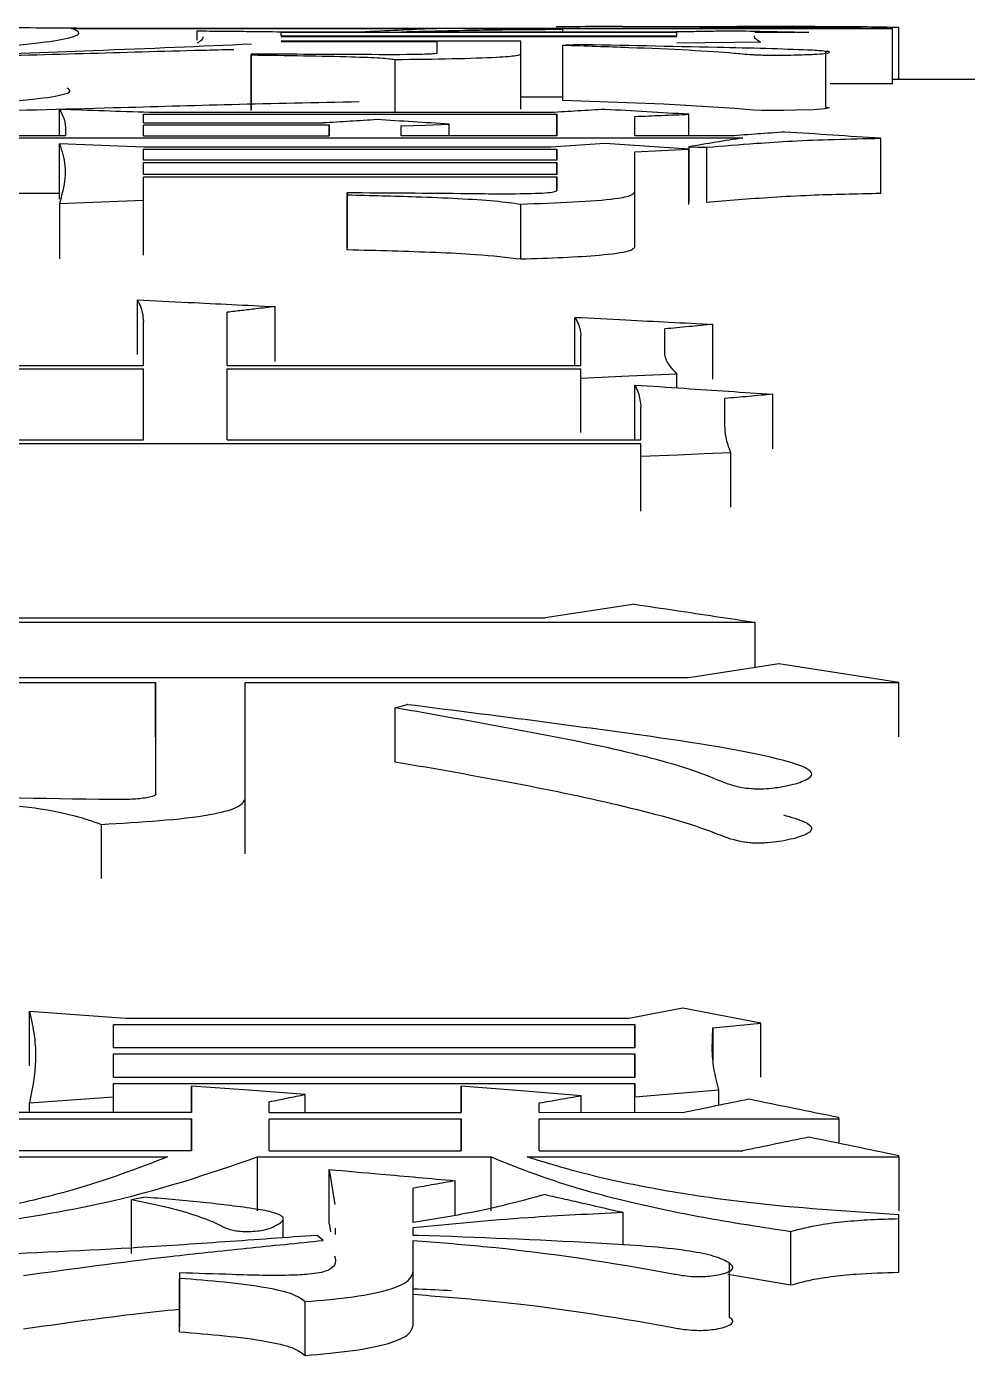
# Model space of a CAD drawing. Header units: millimetres. Extents: x 5231 to 7653, y 7068 to 7959.
# Drawn here: x 6734.14 to 6735.838, y 7420.91 to 7423.308 of the extents above; entities that cross this region are included whole.
import ezdxf

# ---------------------------------------------------------------- set-up
doc = ezdxf.new("R2010")
doc.units = ezdxf.units.MM

msp = doc.modelspace()

# ---------------------------------------------------------------- linework, layer by layer
at = {"color": 7, "linetype": 'Continuous', "lineweight": 25}
for p, q in [((6734.2209, 7423.3048), (6734.8806, 7423.3048)), ((6734.2425, 7423.3055), (6735.3458, 7423.3055)), ((6734.448, 7423.2836), (6734.448, 7423.3003)), ((6734.5995, 7423.2988), (6734.7509, 7423.2988)), ((6734.5995, 7423.2978), (6735.3134, 7423.2978)), ((6734.5995, 7423.2914), (6734.5995, 7423.2978)), ((6734.5995, 7423.2914), (6735.3134, 7423.2914)), ((6734.5995, 7423.2903), (6735.3134, 7423.2902)), ((6734.8158, 7423.2988), (6735.3026, 7423.2988)), ((6734.9348, 7423.3048), (6735.7028, 7423.3048)), ((6735.1079, 7423.2988), (6735.1079, 7423.3033)), ((6735.216, 7423.308), (6735.4215, 7423.308)), ((6735.3134, 7423.2914), (6735.3134, 7423.2978)), ((6735.7136, 7423.3062), (6735.7136, 7423.2125)), ((6734.5995, 7423.2823), (6735.0322, 7423.2823)), ((6734.5995, 7423.2809), (6734.8807, 7423.2809)), ((6734.8807, 7423.2602), (6734.8807, 7423.2809)), ((6735.0322, 7423.2587), (6735.0322, 7423.2809)), ((6735.5826, 7423.1631), (6735.5826, 7423.2641)), ((6734.5454, 7423.2583), (6734.5454, 7423.2569)), ((6734.5454, 7423.2583), (6734.5454, 7423.1584)), ((6734.5454, 7423.1569), (6734.5454, 7423.2569)), ((6734.805, 7423.153), (6734.805, 7423.2487)), ((6735.0322, 7423.1588), (6735.0322, 7423.2587)), ((6735.7028, 7423.2048), (6735.5902, 7423.2048)), ((6743.2327, 7423.2123), (6735.7028, 7423.2125)), ((6735.1079, 7423.1809), (6735.0322, 7423.1809)), ((6734.3507, 7423.1498), (6735.0971, 7423.1498)), ((6734.3507, 7423.1341), (6734.3507, 7423.1498)), ((6735.0863, 7423.1529), (6734.3615, 7423.153)), ((6734.5454, 7423.1569), (6734.5454, 7423.1584)), ((6735.0971, 7423.1498), (6735.0971, 7423.1107)), ((6735.0971, 7423.1107), (6735.0971, 7423.1498)), ((6735.2377, 7423.1107), (6735.2377, 7423.1459)), ((6735.3351, 7423.1107), (6735.3351, 7423.1498)), ((6734.3507, 7423.1341), (6734.6752, 7423.1341)), ((6734.3507, 7423.1308), (6734.686, 7423.1308)), ((6734.3507, 7423.1107), (6734.3507, 7423.1308)), ((6734.6861, 7423.1107), (6734.686, 7423.1308)), ((6734.686, 7423.1308), (6734.686, 7423.1107)), ((6734.8159, 7423.1107), (6734.8159, 7423.1287)), ((6734.9024, 7423.1107), (6734.9024, 7423.1321)), ((6734.2101, 7423.1107), (6734.037, 7423.1107)), ((6734.037, 7423.1072), (6735.4324, 7423.1071)), ((6734.3507, 7423.0904), (6734.1993, 7423.0963)), ((6734.3507, 7423.1107), (6734.6861, 7423.1107)), ((6735.0971, 7423.1107), (6734.8159, 7423.1107)), ((6735.1837, 7423.097), (6735.0863, 7423.0903)), ((6735.3351, 7423.0866), (6735.1837, 7423.097)), ((6735.4108, 7423.1107), (6735.2377, 7423.1107)), ((6735.6813, 7423.0067), (6735.6813, 7423.1064)), ((6735.0863, 7423.0903), (6734.3507, 7423.0904)), ((6734.3507, 7423.0866), (6735.0971, 7423.0866)), ((6734.3507, 7423.0667), (6734.3507, 7423.0866)), ((6735.0971, 7423.0866), (6735.0971, 7423.0667)), ((6735.0971, 7423.0667), (6735.0971, 7423.0866)), ((6735.2377, 7423.0821), (6735.3351, 7423.0866)), ((6735.2378, 7423.0105), (6735.2377, 7423.0821)), ((6735.0971, 7423.0667), (6734.3507, 7423.0667)), ((6734.3507, 7423.0628), (6735.0971, 7423.0627)), ((6734.3507, 7423.041), (6734.3507, 7423.0628)), ((6735.0971, 7423.0627), (6735.0971, 7423.041)), ((6735.0971, 7423.041), (6735.0971, 7423.0627)), ((6735.0971, 7423.041), (6734.3507, 7423.041)), ((6734.3507, 7423.0369), (6735.0971, 7423.0368)), ((6734.3507, 7422.9947), (6734.3507, 7423.0369)), ((6735.0971, 7423.0131), (6735.0971, 7423.0368)), ((6735.0971, 7423.0368), (6735.0971, 7423.0131)), ((6734.037, 7423.0074), (6734.1993, 7423.0074)), ((6734.7185, 7423.0045), (6734.7185, 7423.0079)), ((6734.7185, 7423.0079), (6734.7185, 7422.9085)), ((6734.7185, 7422.905), (6734.7185, 7423.0045)), ((6735.2378, 7422.9111), (6735.2378, 7423.0105)), ((6734.1993, 7422.9885), (6734.3507, 7422.9947)), ((6735.0322, 7422.8882), (6735.0322, 7422.9876)), ((6734.5022, 7422.6963), (6734.5022, 7422.7925)), ((6734.3508, 7422.6963), (6734.3508, 7422.7753)), ((6734.3508, 7422.6963), (6734.3508, 7422.7753)), ((6735.2919, 7422.7159), (6735.2919, 7422.7625)), ((6735.1404, 7422.6963), (6735.1404, 7422.7507)), ((6735.1404, 7422.6963), (6735.1404, 7422.7507)), ((6733.7126, 7422.6963), (6734.3508, 7422.6963)), ((6733.7234, 7422.6901), (6734.3508, 7422.6901)), ((6734.3508, 7422.5623), (6734.3508, 7422.6901)), ((6734.5022, 7422.6963), (6735.1404, 7422.6963)), ((6734.5022, 7422.6901), (6735.1404, 7422.6901)), ((6734.5022, 7422.5623), (6734.5022, 7422.6901)), ((6735.1404, 7422.6738), (6735.1404, 7422.6901)), ((6735.1404, 7422.5752), (6735.1404, 7422.6738)), ((6735.3135, 7422.6561), (6735.3135, 7422.6813)), ((6735.2486, 7422.5623), (6735.2486, 7422.6211)), ((6735.2486, 7422.5623), (6735.2486, 7422.6211)), ((6735.4001, 7422.588), (6735.4001, 7422.6368)), ((6733.626, 7422.5623), (6734.3508, 7422.5623)), ((6733.626, 7422.5555), (6735.2486, 7422.5554)), ((6734.5022, 7422.5623), (6735.2486, 7422.5623)), ((6735.2486, 7422.532), (6735.2486, 7422.5554)), ((6735.2486, 7422.4335), (6735.2486, 7422.532)), ((6735.2378, 7422.2654), (6735.0756, 7422.2411)), ((6733.5071, 7422.2411), (6735.0756, 7422.2411)), ((6733.81, 7422.2329), (6735.4542, 7422.2329)), ((6735.4975, 7422.1581), (6735.3352, 7422.1326)), ((6735.7138, 7422.1241), (6735.4975, 7422.1581)), ((6735.3352, 7422.1326), (6733.1934, 7422.1327)), ((6733.4963, 7422.1241), (6734.3725, 7422.1241)), ((6734.3725, 7422.1241), (6734.3725, 7421.9243)), ((6734.5347, 7422.1241), (6735.7138, 7422.1241)), ((6734.5347, 7421.9132), (6734.5347, 7422.1241)), ((6734.8052, 7421.9807), (6734.8052, 7422.0791)), ((6734.5347, 7421.815), (6734.5347, 7421.9132)), ((6734.2751, 7421.7703), (6734.2751, 7421.8682)), ((6735.3244, 7421.5366), (6735.2271, 7421.5178)), ((6735.465, 7421.5093), (6735.3244, 7421.5366)), ((6734.3184, 7421.5178), (6734.1453, 7421.5304)), ((6735.2271, 7421.5178), (6734.3184, 7421.5178)), ((6734.2968, 7421.5073), (6735.2379, 7421.5072)), ((6734.2968, 7421.4648), (6734.2968, 7421.5073)), ((6735.2379, 7421.5072), (6735.2379, 7421.4648)), ((6735.2379, 7421.4648), (6735.2379, 7421.5072)), ((6735.3785, 7421.5009), (6735.465, 7421.5093)), ((6735.3785, 7421.5009), (6735.3785, 7421.4428)), ((6735.2379, 7421.4648), (6734.2968, 7421.4648)), ((6734.2968, 7421.4541), (6735.2379, 7421.4541)), ((6734.2968, 7421.4111), (6734.2968, 7421.4541)), ((6735.2379, 7421.4541), (6735.2379, 7421.4111)), ((6735.2379, 7421.4111), (6735.2379, 7421.4541)), ((6735.2379, 7421.4111), (6734.2968, 7421.4111)), ((6734.2968, 7421.4003), (6735.2379, 7421.4003)), ((6734.2968, 7421.3763), (6734.2968, 7421.4003)), ((6734.4374, 7421.3959), (6734.4374, 7421.3479)), ((6734.9242, 7421.3959), (6734.9242, 7421.3479)), ((6735.2379, 7421.4003), (6735.2379, 7421.3763)), ((6734.1453, 7421.3654), (6734.2968, 7421.3763)), ((6734.2968, 7421.3479), (6734.2968, 7421.3763)), ((6734.6429, 7421.3479), (6734.6429, 7421.3807)), ((6735.1405, 7421.3479), (6735.1405, 7421.3785)), ((6735.2379, 7421.3763), (6735.3893, 7421.3894)), ((6735.2379, 7421.3478), (6735.2379, 7421.3763)), ((6735.3893, 7421.361), (6735.3893, 7421.3894)), ((6734.4374, 7421.3479), (6733.9506, 7421.3479)), ((6734.1453, 7421.3479), (6734.1453, 7421.3654)), ((6734.578, 7421.3479), (6734.578, 7421.3676)), ((6734.578, 7421.3479), (6734.9242, 7421.3479)), ((6735.0648, 7421.3479), (6735.0648, 7421.3654)), ((6735.3244, 7421.3478), (6735.0648, 7421.3479)), ((6734.1129, 7421.3369), (6734.4374, 7421.3369)), ((6734.4374, 7421.3369), (6734.4374, 7421.2791)), ((6734.4374, 7421.2791), (6734.4374, 7421.3369)), ((6734.578, 7421.3368), (6734.9242, 7421.3368)), ((6734.578, 7421.2791), (6734.578, 7421.3368)), ((6734.9242, 7421.3368), (6734.9242, 7421.2791)), ((6734.9242, 7421.2791), (6734.9242, 7421.3368)), ((6735.0648, 7421.3368), (6735.6057, 7421.3368)), ((6735.0648, 7421.2791), (6735.0648, 7421.3368)), ((6735.6057, 7421.3368), (6735.6057, 7421.339)), ((6735.6057, 7421.3368), (6735.6057, 7421.2925)), ((6734.4374, 7421.2791), (6733.7884, 7421.2791)), ((6734.578, 7421.2791), (6734.9242, 7421.2791)), ((6735.0648, 7421.2791), (6735.4326, 7421.2791)), ((6733.9506, 7421.2679), (6734.3941, 7421.2679)), ((6734.5564, 7421.2679), (6734.9783, 7421.2679)), ((6734.5564, 7421.1706), (6734.5564, 7421.2679)), ((6735.0432, 7421.2679), (6735.7139, 7421.2679)), ((6735.7139, 7421.2679), (6735.7139, 7421.2701)), ((6735.7139, 7421.2679), (6735.7139, 7421.1706)), ((6734.6862, 7421.2454), (6734.6964, 7421.1824)), ((6734.8377, 7421.1497), (6734.8377, 7421.2115)), ((6734.3293, 7421.191), (6734.3509, 7421.1955)), ((6734.6032, 7421.1222), (6734.6032, 7421.1552)), ((6735.2163, 7421.1085), (6735.2163, 7421.1681)), ((6735.7139, 7421.1566), (6735.7139, 7421.1635)), ((6735.7139, 7421.0594), (6735.7139, 7421.1566)), ((6734.6862, 7421.1481), (6734.6887, 7421.133)), ((6734.6969, 7421.1395), (6734.6971, 7421.1279)), ((6734.8377, 7421.1265), (6734.8377, 7421.1404)), ((6734.6754, 7421.1173), (6734.6646, 7421.1265)), ((6734.8377, 7421.0612), (6734.8377, 7421.1173)), ((6734.4158, 7421.0588), (6734.4158, 7421.0494)), ((6734.4158, 7421.0588), (6734.4158, 7420.9617)), ((6734.8377, 7420.9641), (6734.8377, 7421.0612)), ((6735.4083, 7420.9794), (6735.4083, 7421.0771)), ((6734.4158, 7420.9523), (6734.4158, 7421.0494)), ((6735.5192, 7421.0363), (6735.4055, 7421.0559))]:
    msp.add_line(p, q, dxfattribs=at)
at = {"color": 7, "linetype": 'Continuous', "lineweight": 25, "flags": 128}
for points in [[(6735.5514, 7423.2978), (6735.527, 7423.2976), (6735.5027, 7423.2973), (6735.4784, 7423.2971), (6735.454, 7423.2968)], [(6735.7028, 7423.2048), (6735.7028, 7423.2608), (6735.7028, 7423.3048)], [(6735.1079, 7423.1747), (6735.1079, 7423.2111), (6735.1079, 7423.2429), (6735.1079, 7423.2746)], [(6735.4649, 7423.2797), (6735.4173, 7423.2792), (6735.3653, 7423.2787), (6735.3134, 7423.2782)], [(6735.5814, 7423.1635), (6735.5892, 7423.1617), (6735.5804, 7423.1596), (6735.5603, 7423.1581), (6735.5278, 7423.157), (6735.5073, 7423.1566), (6735.4905, 7423.1565), (6735.4777, 7423.1566), (6735.4664, 7423.1569), (6735.4515, 7423.1575), (6735.4184, 7423.1601), (6735.2901, 7423.1681), (6735.1079, 7423.1747), (6735.1079, 7423.1747)], [(6734.1993, 7423.1107), (6734.1993, 7423.1147), (6734.1993, 7423.1586)], [(6734.8159, 7423.1287), (6734.8591, 7423.1304), (6734.9024, 7423.1321)], [(6734.1993, 7422.9966), (6734.1993, 7423.0524), (6734.1993, 7423.0963)], [(6735.3351, 7423.0911), (6735.3513, 7423.0907), (6735.3675, 7423.0903)], [(6735.3351, 7423.0911), (6735.3351, 7423.0352), (6735.3351, 7422.9914)], [(6735.3351, 7422.9869), (6735.3351, 7423.0427), (6735.3351, 7423.0866)], [(6735.3675, 7422.9906), (6735.3675, 7423.0244), (6735.3675, 7423.0574), (6735.3675, 7423.0903)], [(6734.1993, 7422.9885), (6734.1993, 7422.9327), (6734.1993, 7422.8889)], [(6734.3507, 7422.8954), (6734.3507, 7422.9509), (6734.3507, 7422.9947)], [(6734.3399, 7422.716), (6734.3399, 7422.7712), (6734.3399, 7422.815)], [(6734.5887, 7422.7037), (6734.5887, 7422.7589), (6734.5887, 7422.8026)], [(6735.1296, 7422.6963), (6735.1296, 7422.7396), (6735.1296, 7422.7833)], [(6735.3784, 7422.6718), (6735.3784, 7422.7269), (6735.3784, 7422.7706)], [(6734.3508, 7422.5914), (6734.3508, 7422.6464), (6734.3508, 7422.6901)], [(6735.1404, 7422.5914), (6735.1404, 7422.6464), (6735.1404, 7422.6901)], [(6735.1404, 7422.6738), (6735.227, 7422.6776), (6735.3135, 7422.6813)], [(6735.2378, 7422.5625), (6735.2378, 7422.6175), (6735.2378, 7422.6611)], [(6735.4866, 7422.5459), (6735.4866, 7422.6009), (6735.4866, 7422.6445)], [(6735.2486, 7422.457), (6735.2486, 7422.5119), (6735.2486, 7422.5554)], [(6735.4109, 7422.5389), (6735.363, 7422.5369), (6735.3151, 7422.5348), (6735.2486, 7422.532)], [(6735.4109, 7422.4405), (6735.4109, 7422.4953), (6735.4109, 7422.5389)], [(6735.4542, 7422.2329), (6735.4542, 7422.1777), (6735.4542, 7422.1513)], [(6734.3725, 7422.026), (6734.3725, 7422.0808), (6734.3725, 7422.1241)], [(6735.7138, 7422.026), (6735.7138, 7422.0807), (6735.7138, 7422.1241)], [(6734.8052, 7422.0791), (6734.816, 7422.0817), (6734.8268, 7422.0843)], [(6734.1453, 7421.4327), (6734.1453, 7421.4874), (6734.1453, 7421.5304)], [(6735.465, 7421.4117), (6735.465, 7421.4664), (6735.465, 7421.5093)], [(6734.6429, 7421.3807), (6734.5402, 7421.3883), (6734.4374, 7421.3959)], [(6734.4374, 7421.3479), (6734.4374, 7421.353), (6734.4374, 7421.3959)], [(6735.1405, 7421.3785), (6735.0324, 7421.3872), (6734.9242, 7421.3959)], [(6734.9242, 7421.3479), (6734.9242, 7421.353), (6734.9242, 7421.3959)], [(6735.2379, 7421.3478), (6735.2379, 7421.3574), (6735.2379, 7421.4003)], [(6734.9783, 7421.1706), (6734.9783, 7421.2029), (6734.9783, 7421.2354), (6734.9783, 7421.2679)], [(6734.6862, 7421.1481), (6734.6862, 7421.1968), (6734.6862, 7421.2454)], [(6734.9134, 7421.1629), (6734.9134, 7421.1823), (6734.9134, 7421.2251)], [(6734.3293, 7421.0937), (6734.3293, 7421.1278), (6734.3293, 7421.1594), (6734.3293, 7421.191)], [(6735.5192, 7421.0363), (6735.5192, 7421.0631), (6735.5192, 7421.0898), (6735.5192, 7421.1335)], [(6734.643, 7420.9098), (6734.643, 7420.9371), (6734.643, 7420.9645), (6734.643, 7421.0068)]]:
    msp.add_lwpolyline(points, dxfattribs=at)
at = {"color": 7, "linetype": 'Continuous', "lineweight": 25}
for points, knots in [([(6733.561, 7423.2491), (6733.7289, 7423.2547), (6734.0585, 7423.2655), (6734.258, 7423.2895), (6734.235, 7423.299), (6734.2209, 7423.3048)], [0, 0, 0, 0, 0.287943, 0.565415, 1, 1, 1, 1]), ([(6734.0478, 7423.3068), (6734.0802, 7423.3066), (6734.1451, 7423.3062), (6734.21, 7423.3057), (6734.2425, 7423.3055)], [0, 0, 0, 0, 0.4999636, 1, 1, 1, 1]), ([(6734.448, 7423.3003), (6734.4628, 7423.3001), (6734.4924, 7423.2999), (6734.5429, 7423.2994), (6734.5786, 7423.299), (6734.5995, 7423.2988)], [0, 0, 0, 0, 0.293254, 0.586508, 1, 1, 1, 1]), ([(6734.4575, 7423.2901), (6734.4579, 7423.2894), (6734.4598, 7423.286), (6734.4532, 7423.2815), (6734.448, 7423.278)], [0, 0, 0, 0, 0.205811, 1, 1, 1, 1]), ([(6734.8806, 7423.3048), (6734.8621, 7423.3037), (6734.8289, 7423.3019), (6734.7748, 7423.2997), (6734.7509, 7423.2988)], [0, 0, 0, 0, 0.557901, 1, 1, 1, 1]), ([(6734.8158, 7423.2988), (6734.8435, 7423.2994), (6734.8892, 7423.3005), (6734.9549, 7423.3019), (6735.0245, 7423.3028), (6735.0799, 7423.3031), (6735.1079, 7423.3033)], [0, 0, 0, 0, 0.334901, 0.5526, 0.773626, 1, 1, 1, 1]), ([(6734.9348, 7423.3048), (6734.9493, 7423.3047), (6734.9783, 7423.3044), (6735.036, 7423.3039), (6735.0792, 7423.3035), (6735.1079, 7423.3033)], [0, 0, 0, 0, 0.251429, 0.502858, 1, 1, 1, 1]), ([(6735.216, 7423.308), (6735.1852, 7423.308), (6735.1393, 7423.308), (6735.1062, 7423.3077), (6735.0954, 7423.3076)], [0, 0, 0, 0, 0.671578, 1, 1, 1, 1]), ([(6735.3026, 7423.2988), (6735.3149, 7423.299), (6735.3391, 7423.2994), (6735.3752, 7423.3), (6735.3989, 7423.3004), (6735.4108, 7423.3006)], [0, 0, 0, 0, 0.342692, 0.671346, 1, 1, 1, 1]), ([(6735.3458, 7423.3055), (6735.3711, 7423.3058), (6735.4089, 7423.3063), (6735.4594, 7423.3069), (6735.4847, 7423.3071), (6735.4973, 7423.3073)], [0, 0, 0, 0, 0.5, 0.75, 1, 1, 1, 1]), ([(6735.4108, 7423.3006), (6735.4342, 7423.3002), (6735.4693, 7423.2995), (6735.5162, 7423.2985), (6735.5397, 7423.2981), (6735.5514, 7423.2978)], [0, 0, 0, 0, 0.5, 0.75, 1, 1, 1, 1]), ([(6735.7136, 7423.3062), (6735.6997, 7423.3066), (6735.6715, 7423.3073), (6735.5644, 7423.3081), (6735.4764, 7423.308), (6735.4215, 7423.308)], [0, 0, 0, 0, 0.268924, 0.544059, 1, 1, 1, 1]), ([(6735.4649, 7423.2797), (6735.4611, 7423.2819), (6735.454, 7423.2862), (6735.4534, 7423.2897), (6735.4531, 7423.2914)], [0, 0, 0, 0, 0.525616, 1, 1, 1, 1]), ([(6735.4973, 7423.3073), (6735.522, 7423.307), (6735.5686, 7423.3065), (6735.6371, 7423.3056), (6735.6809, 7423.3051), (6735.7028, 7423.3048)], [0, 0, 0, 0, 0.360725, 0.680362, 1, 1, 1, 1]), ([(6734.5456, 7423.2762), (6734.4545, 7423.2722), (6734.2905, 7423.2651), (6734.0851, 7423.2581), (6733.9937, 7423.255)], [0, 0, 0, 0, 0.55543, 1, 1, 1, 1]), ([(6734.0156, 7423.2538), (6734.0923, 7423.2557), (6734.2456, 7423.2594), (6734.4001, 7423.2644), (6734.4948, 7423.2665), (6734.5139, 7423.2669)], [0, 0, 0, 0, 0.44372, 0.887807, 1, 1, 1, 1]), ([(6735.1079, 7423.2746), (6735.1482, 7423.2733), (6735.27, 7423.2693), (6735.3896, 7423.2635), (6735.4373, 7423.2581), (6735.4616, 7423.2569), (6735.4748, 7423.2566), (6735.4905, 7423.2564), (6735.5103, 7423.2565), (6735.5358, 7423.2571), (6735.5624, 7423.258), (6735.5842, 7423.2596), (6735.5922, 7423.2617), (6735.5834, 7423.2639), (6735.5219, 7423.2672), (6735.3629, 7423.2711), (6735.2155, 7423.2739), (6735.1295, 7423.2755)], [0, 0, 0, 0, 0.117024, 0.353533, 0.40969, 0.421913, 0.431958, 0.442101, 0.453679, 0.472075, 0.49977, 0.527463, 0.568323, 0.610804, 0.649014, 0.795167, 1, 1, 1, 1]), ([(6735.1079, 7423.2746), (6735.1097, 7423.2747), (6735.1142, 7423.2749), (6735.1214, 7423.2752), (6735.1268, 7423.2754), (6735.1295, 7423.2755)], [0, 0, 0, 0, 0.249837, 0.624946, 1, 1, 1, 1]), ([(6734.8807, 7423.2602), (6734.8799, 7423.2597), (6734.8785, 7423.2589), (6734.8593, 7423.258), (6734.815, 7423.2571), (6734.7042, 7423.2577), (6734.6085, 7423.2581), (6734.5454, 7423.2583)], [0, 0, 0, 0, 0.1008344, 0.1622102, 0.2267261, 0.4896042, 1, 1, 1, 1]), ([(6734.5454, 7423.2569), (6734.609, 7423.256), (6734.6968, 7423.2549), (6734.7835, 7423.2516), (6734.7979, 7423.2497), (6734.805, 7423.2487)], [0, 0, 0, 0, 0.572425, 0.789886, 1, 1, 1, 1]), ([(6734.805, 7423.2487), (6734.8404, 7423.2491), (6734.9098, 7423.2499), (6734.9886, 7423.2525), (6735.0277, 7423.2557), (6735.0307, 7423.2577), (6735.0322, 7423.2587)], [0, 0, 0, 0, 0.292672, 0.574648, 0.788772, 1, 1, 1, 1]), ([(6733.7208, 7423.1554), (6733.8259, 7423.1589), (6734.0884, 7423.1678), (6734.2297, 7423.1859), (6734.2187, 7423.1933), (6734.2134, 7423.197)], [0, 0, 0, 0, 0.254119, 0.6348823, 1, 1, 1, 1]), ([(6734.7404, 7423.1721), (6734.6622, 7423.1706), (6734.5066, 7423.1674), (6734.283, 7423.1605), (6734.1111, 7423.1563), (6734.0156, 7423.1539)], [0, 0, 0, 0, 0.309683, 0.616377, 1, 1, 1, 1]), ([(6734.1993, 7423.1586), (6734.2022, 7423.1533), (6734.2078, 7423.1431), (6734.2104, 7423.1271), (6734.2102, 7423.1162), (6734.2101, 7423.1107)], [0, 0, 0, 0, 0.350357, 0.675146, 1, 1, 1, 1]), ([(6734.3615, 7423.153), (6734.3345, 7423.1539), (6734.2804, 7423.1558), (6734.2263, 7423.1577), (6734.1993, 7423.1586)], [0, 0, 0, 0, 0.500001, 1, 1, 1, 1]), ([(6735.1836, 7423.1586), (6735.1674, 7423.1576), (6735.135, 7423.1558), (6735.1025, 7423.1539), (6735.0863, 7423.1529)], [0, 0, 0, 0, 0.5000015, 1, 1, 1, 1]), ([(6735.3351, 7423.1498), (6735.3098, 7423.1513), (6735.2594, 7423.1542), (6735.2089, 7423.1571), (6735.1836, 7423.1586)], [0, 0, 0, 0, 0.500001, 1, 1, 1, 1]), ([(6735.2377, 7423.1459), (6735.254, 7423.1466), (6735.2864, 7423.1479), (6735.3189, 7423.1491), (6735.3351, 7423.1498)], [0, 0, 0, 0, 0.500003, 1, 1, 1, 1]), ([(6734.7726, 7423.1401), (6734.7564, 7423.1391), (6734.7239, 7423.1371), (6734.6915, 7423.1351), (6734.6752, 7423.1341)], [0, 0, 0, 0, 0.500001, 1, 1, 1, 1]), ([(6734.9024, 7423.1321), (6734.8808, 7423.1335), (6734.8375, 7423.1361), (6734.7942, 7423.1388), (6734.7726, 7423.1401)], [0, 0, 0, 0, 0.500001, 1, 1, 1, 1]), ([(6734.1993, 7423.0963), (6734.2015, 7423.09), (6734.2084, 7423.0705), (6734.2118, 7423.0354), (6734.2035, 7423.0041), (6734.1993, 7422.9885)], [0, 0, 0, 0, 0.191482, 0.59559, 1, 1, 1, 1]), ([(6735.4324, 7423.1071), (6735.4162, 7423.1045), (6735.3838, 7423.0992), (6735.3513, 7423.0938), (6735.3351, 7423.0911)], [0, 0, 0, 0, 0.4999997, 1, 1, 1, 1]), ([(6735.3675, 7423.0903), (6735.3967, 7423.0928), (6735.4449, 7423.0967), (6735.5206, 7423.1017), (6735.5964, 7423.1048), (6735.6528, 7423.1059), (6735.6813, 7423.1064)], [0, 0, 0, 0, 0.3337805, 0.5521509, 0.7741701, 1, 1, 1, 1]), ([(6735.5082, 7423.1177), (6735.4919, 7423.1166), (6735.4595, 7423.1142), (6735.427, 7423.1119), (6735.4108, 7423.1107)], [0, 0, 0, 0, 0.500001, 1, 1, 1, 1]), ([(6735.6812, 7423.1064), (6735.6524, 7423.1083), (6735.5947, 7423.1121), (6735.537, 7423.1159), (6735.5082, 7423.1177)], [0, 0, 0, 0, 0.500001, 1, 1, 1, 1]), ([(6735.0972, 7423.0131), (6735.0967, 7423.0118), (6735.0959, 7423.0098), (6735.0772, 7423.0072), (6735.024, 7423.0052), (6734.9011, 7423.0068), (6734.791, 7423.0075), (6734.7185, 7423.0079)], [0, 0, 0, 0, 0.101292, 0.161492, 0.224995, 0.489361, 1, 1, 1, 1]), ([(6734.7185, 7423.0045), (6734.7606, 7423.0034), (6734.8296, 7423.0018), (6734.9188, 7422.998), (6734.9876, 7422.9938), (6735.0175, 7422.9896), (6735.0322, 7422.9876)], [0, 0, 0, 0, 0.347314, 0.569762, 0.788105, 1, 1, 1, 1]), ([(6735.0322, 7422.9876), (6735.0642, 7422.9888), (6735.1273, 7422.9911), (6735.2035, 7422.9965), (6735.2349, 7423.0038), (6735.2368, 7423.0083), (6735.2378, 7423.0105)], [0, 0, 0, 0, 0.291832, 0.574338, 0.788145, 1, 1, 1, 1]), ([(6735.6813, 7423.0067), (6735.6375, 7423.0058), (6735.5659, 7423.0043), (6735.4849, 7422.9997), (6735.4234, 7422.9954), (6735.3861, 7422.9922), (6735.3675, 7422.9906)], [0, 0, 0, 0, 0.3471427, 0.5669778, 0.7843207, 1, 1, 1, 1]), ([(6735.0322, 7422.888), (6735.0072, 7422.8911), (6734.9652, 7422.8962), (6734.8781, 7422.9002), (6734.8003, 7422.903), (6734.7459, 7422.9042), (6734.7185, 7422.9049)], [0, 0, 0, 0, 0.328972, 0.550181, 0.774311, 1, 1, 1, 1]), ([(6735.2378, 7422.9109), (6735.2365, 7422.9081), (6735.234, 7422.9023), (6735.1657, 7422.8928), (6735.0835, 7422.8898), (6735.0322, 7422.888)], [0, 0, 0, 0, 0.270016, 0.54466, 1, 1, 1, 1]), ([(6734.3399, 7422.815), (6734.3418, 7422.8111), (6734.3456, 7422.8035), (6734.3496, 7422.7903), (6734.3503, 7422.7808), (6734.3508, 7422.7753)], [0, 0, 0, 0, 0.294321, 0.588654, 1, 1, 1, 1]), ([(6734.3399, 7422.815), (6734.3705, 7422.8134), (6734.4273, 7422.8106), (6734.5102, 7422.8065), (6734.5626, 7422.8039), (6734.5887, 7422.8026)], [0, 0, 0, 0, 0.368853, 0.684427, 1, 1, 1, 1]), ([(6734.5887, 7422.8026), (6734.5771, 7422.8013), (6734.5568, 7422.7989), (6734.528, 7422.7955), (6734.5108, 7422.7935), (6734.5022, 7422.7925)], [0, 0, 0, 0, 0.404836, 0.702418, 1, 1, 1, 1]), ([(6735.1296, 7422.7833), (6735.1319, 7422.7793), (6735.136, 7422.7719), (6735.1389, 7422.761), (6735.1399, 7422.7542), (6735.1404, 7422.7507)], [0, 0, 0, 0, 0.373871, 0.686891, 1, 1, 1, 1]), ([(6735.1296, 7422.7833), (6735.1602, 7422.7818), (6735.217, 7422.7789), (6735.2999, 7422.7746), (6735.3522, 7422.772), (6735.3784, 7422.7706)], [0, 0, 0, 0, 0.3688531, 0.6844265, 1, 1, 1, 1]), ([(6735.3784, 7422.7706), (6735.3712, 7422.7699), (6735.3568, 7422.7686), (6735.3351, 7422.7665), (6735.3135, 7422.7645), (6735.2991, 7422.7631), (6735.2919, 7422.7625)], [0, 0, 0, 0, 0.25, 0.5, 0.75, 1, 1, 1, 1]), ([(6735.3135, 7422.6813), (6735.3091, 7422.686), (6735.3014, 7422.6942), (6735.2943, 7422.7057), (6735.2927, 7422.7125), (6735.2919, 7422.7159)], [0, 0, 0, 0, 0.405142, 0.70235, 1, 1, 1, 1]), ([(6735.2378, 7422.6611), (6735.2399, 7422.6567), (6735.2441, 7422.6479), (6735.2472, 7422.6346), (6735.2481, 7422.6256), (6735.2486, 7422.6211)], [0, 0, 0, 0, 0.33488, 0.667383, 1, 1, 1, 1]), ([(6735.2378, 7422.6611), (6735.2675, 7422.6592), (6735.3238, 7422.6554), (6735.4067, 7422.6499), (6735.46, 7422.6463), (6735.4866, 7422.6445)], [0, 0, 0, 0, 0.357822, 0.678911, 1, 1, 1, 1]), ([(6735.4866, 7422.6445), (6735.4794, 7422.6439), (6735.465, 7422.6426), (6735.4433, 7422.6406), (6735.4217, 7422.6387), (6735.4073, 7422.6374), (6735.4001, 7422.6368)], [0, 0, 0, 0, 0.2500001, 0.5000001, 0.7500002, 1, 1, 1, 1]), ([(6735.4109, 7422.5389), (6735.4091, 7422.5436), (6735.4055, 7422.553), (6735.4013, 7422.5694), (6735.4005, 7422.581), (6735.4001, 7422.588)], [0, 0, 0, 0, 0.284309, 0.568629, 1, 1, 1, 1]), ([(6735.2378, 7422.2654), (6735.2625, 7422.2617), (6735.311, 7422.2545), (6735.3831, 7422.2437), (6735.4305, 7422.2365), (6735.4542, 7422.2329)], [0, 0, 0, 0, 0.342688, 0.671344, 1, 1, 1, 1]), ([(6734.8052, 7422.0791), (6734.8743, 7422.0669), (6735.0821, 7422.0302), (6735.2989, 7421.9865), (6735.3915, 7421.9465), (6735.4121, 7421.9391), (6735.4311, 7421.9348), (6735.4445, 7421.9329), (6735.4587, 7421.9323), (6735.4732, 7421.9326), (6735.4932, 7421.9344), (6735.521, 7421.9393), (6735.5481, 7421.9477), (6735.5609, 7421.9585), (6735.5477, 7421.9711), (6735.4625, 7421.9982), (6735.207, 7422.0361), (6734.9693, 7422.0664), (6734.8272, 7422.0843), (6734.8268, 7422.0843)], [0, 0, 0, 0, 0.129751, 0.390616, 0.417721, 0.44078, 0.449022, 0.457342, 0.462693, 0.468031, 0.47654, 0.491679, 0.518135, 0.5454, 0.568563, 0.608437, 0.767667, 0.999422, 1, 1, 1, 1]), ([(6735.5057, 7421.8853), (6735.5197, 7421.8813), (6735.5441, 7421.8742), (6735.5606, 7421.8624), (6735.5518, 7421.8511), (6735.527, 7421.8426), (6735.5002, 7421.8373), (6735.4809, 7421.8349), (6735.4639, 7421.8341), (6735.4504, 7421.8343), (6735.4358, 7421.8358), (6735.4087, 7421.8412), (6735.3543, 7421.8651), (6735.225, 7421.9007), (6735.0239, 7421.9426), (6734.8783, 7421.968), (6734.8052, 7421.9807)], [0, 0, 0, 0, 0.0565868, 0.0986254, 0.1410537, 0.1870236, 0.2088356, 0.2264487, 0.2365969, 0.2468427, 0.2554996, 0.2721808, 0.3319558, 0.5553103, 0.7768157, 1, 1, 1, 1]), ([(6734.3722, 7421.9243), (6734.3728, 7421.9237), (6734.374, 7421.9223), (6734.3715, 7421.92), (6734.3649, 7421.9177), (6734.3506, 7421.9149), (6734.3259, 7421.9128), (6734.1774, 7421.9134), (6734.0426, 7421.9181), (6733.9181, 7421.9225)], [0, 0, 0, 0, 0.021772, 0.042916, 0.073493, 0.104882, 0.166661, 0.230772, 1, 1, 1, 1]), ([(6733.9073, 7421.9151), (6733.9588, 7421.9123), (6734.0433, 7421.9078), (6734.1579, 7421.8992), (6734.2276, 7421.8848), (6734.2594, 7421.8737), (6734.2751, 7421.8682)], [0, 0, 0, 0, 0.34927, 0.57275, 0.788452, 1, 1, 1, 1]), ([(6734.2751, 7421.8682), (6734.3465, 7421.8723), (6734.4446, 7421.878), (6734.5243, 7421.898), (6734.5313, 7421.9082), (6734.5347, 7421.9132)], [0, 0, 0, 0, 0.574617, 0.790317, 1, 1, 1, 1]), ([(6734.1453, 7421.5304), (6734.1486, 7421.5158), (6734.155, 7421.4865), (6734.1582, 7421.4317), (6734.1503, 7421.391), (6734.1453, 7421.3654)], [0, 0, 0, 0, 0.270957, 0.541955, 1, 1, 1, 1]), ([(6735.3893, 7421.3894), (6735.3845, 7421.4082), (6735.3773, 7421.4363), (6735.3774, 7421.4733), (6735.3781, 7421.4917), (6735.3785, 7421.5009)], [0, 0, 0, 0, 0.499448, 0.749701, 1, 1, 1, 1]), ([(6734.578, 7421.3676), (6734.5889, 7421.3698), (6734.6105, 7421.3742), (6734.6321, 7421.3785), (6734.6429, 7421.3807)], [0, 0, 0, 0, 0.500003, 1, 1, 1, 1]), ([(6735.0648, 7421.3654), (6735.0774, 7421.3676), (6735.1027, 7421.372), (6735.1279, 7421.3763), (6735.1405, 7421.3785)], [0, 0, 0, 0, 0.500003, 1, 1, 1, 1]), ([(6735.4434, 7421.372), (6735.4236, 7421.368), (6735.3839, 7421.3599), (6735.3443, 7421.3519), (6735.3244, 7421.3478)], [0, 0, 0, 0, 0.500001, 1, 1, 1, 1]), ([(6735.6057, 7421.339), (6735.5786, 7421.3445), (6735.5246, 7421.3556), (6735.4705, 7421.3665), (6735.4434, 7421.372)], [0, 0, 0, 0, 0.500002, 1, 1, 1, 1]), ([(6735.5516, 7421.3036), (6735.5318, 7421.2995), (6735.4921, 7421.2914), (6735.4524, 7421.2832), (6735.4326, 7421.2791)], [0, 0, 0, 0, 0.500001, 1, 1, 1, 1]), ([(6735.7139, 7421.2701), (6735.6868, 7421.2757), (6735.6327, 7421.2869), (6735.5786, 7421.2981), (6735.5516, 7421.3036)], [0, 0, 0, 0, 0.500002, 1, 1, 1, 1]), ([(6734.3941, 7421.2679), (6734.3406, 7421.2473), (6734.2517, 7421.213), (6734.0802, 7421.1727), (6733.9164, 7421.1422), (6733.7952, 7421.1256), (6733.7343, 7421.1173)], [0, 0, 0, 0, 0.3330019, 0.552476, 0.7749708, 1, 1, 1, 1]), ([(6733.7451, 7421.108), (6733.9336, 7421.1296), (6734.2651, 7421.1676), (6734.4686, 7421.2377), (6734.5564, 7421.2679)], [0, 0, 0, 0, 0.568507, 1, 1, 1, 1]), ([(6734.9783, 7421.2679), (6735.0229, 7421.2501), (6735.0967, 7421.2205), (6735.2352, 7421.1844), (6735.3684, 7421.1565), (6735.4687, 7421.1412), (6735.5192, 7421.1335)], [0, 0, 0, 0, 0.333809, 0.553089, 0.775219, 1, 1, 1, 1]), ([(6735.7139, 7421.1635), (6735.621, 7421.1696), (6735.469, 7421.1796), (6735.2848, 7421.2071), (6735.1499, 7421.2351), (6735.0786, 7421.257), (6735.0432, 7421.2679)], [0, 0, 0, 0, 0.3474556, 0.5685851, 0.7859793, 1, 1, 1, 1]), ([(6734.6862, 7421.2454), (6734.7173, 7421.2426), (6734.7707, 7421.2379), (6734.8464, 7421.2311), (6734.8911, 7421.2271), (6734.9134, 7421.2251)], [0, 0, 0, 0, 0.410416, 0.705208, 1, 1, 1, 1]), ([(6734.9134, 7421.2251), (6734.9071, 7421.2239), (6734.8945, 7421.2217), (6734.8755, 7421.2183), (6734.8566, 7421.2149), (6734.844, 7421.2126), (6734.8377, 7421.2115)], [0, 0, 0, 0, 0.25, 0.5, 0.75, 1, 1, 1, 1]), ([(6734.3293, 7421.191), (6734.3522, 7421.1864), (6734.3959, 7421.1775), (6734.4496, 7421.1618), (6734.4846, 7421.1479), (6734.5023, 7421.1377), (6734.52, 7421.1343), (6734.5325, 7421.1334), (6734.5462, 7421.1335), (6734.5601, 7421.1345), (6734.5742, 7421.1372), (6734.5884, 7421.1432), (6734.6011, 7421.1502), (6734.605, 7421.1579), (6734.5973, 7421.1637), (6734.5801, 7421.1698), (6734.5308, 7421.1777), (6734.4536, 7421.1868), (6734.3853, 7421.1926), (6734.3509, 7421.1955)], [0, 0, 0, 0, 0.117405, 0.224509, 0.331508, 0.385093, 0.401497, 0.417938, 0.434588, 0.453949, 0.473457, 0.503443, 0.565755, 0.597796, 0.629831, 0.663694, 0.717988, 0.857978, 1, 1, 1, 1]), ([(6735.0756, 7421.2001), (6735.0365, 7421.1895), (6734.966, 7421.1704), (6734.8772, 7421.1561), (6734.8377, 7421.1497)], [0, 0, 0, 0, 0.555111, 1, 1, 1, 1]), ([(6735.0756, 7421.2001), (6735.0876, 7421.1974), (6735.1114, 7421.192), (6735.1583, 7421.1813), (6735.1933, 7421.1733), (6735.2163, 7421.1681)], [0, 0, 0, 0, 0.254578, 0.509156, 1, 1, 1, 1]), ([(6734.8377, 7421.1404), (6734.9061, 7421.1472), (6735.0287, 7421.1592), (6735.1588, 7421.1654), (6735.2163, 7421.1681)], [0, 0, 0, 0, 0.55855, 1, 1, 1, 1]), ([(6735.5192, 7421.1335), (6735.5357, 7421.1379), (6735.5632, 7421.1453), (6735.6156, 7421.1516), (6735.6635, 7421.1553), (6735.697, 7421.1561), (6735.7139, 7421.1566)], [0, 0, 0, 0, 0.330678, 0.550991, 0.77457, 1, 1, 1, 1]), ([(6734.6646, 7421.1265), (6734.609, 7421.1225), (6734.4978, 7421.1145), (6734.2868, 7421.1002), (6734.1279, 7421.0936), (6734.0264, 7421.0893)], [0, 0, 0, 0, 0.26507, 0.530167, 1, 1, 1, 1]), ([(6734.1345, 7421.0541), (6734.2216, 7421.0661), (6734.3524, 7421.084), (6734.5365, 7421.1032), (6734.6291, 7421.1126), (6734.6754, 7421.1173)], [0, 0, 0, 0, 0.499014, 0.749447, 1, 1, 1, 1]), ([(6734.8377, 7421.1173), (6734.8802, 7421.1139), (6735.0484, 7421.1009), (6735.2061, 7421.0758), (6735.3234, 7421.054), (6735.3436, 7421.052), (6735.3611, 7421.052), (6735.3773, 7421.0533), (6735.3929, 7421.0559), (6735.4066, 7421.0599), (6735.4146, 7421.0651), (6735.4147, 7421.072), (6735.4026, 7421.0812), (6735.3732, 7421.0917), (6735.296, 7421.1051), (6735.1148, 7421.116), (6734.9513, 7421.1228), (6734.8407, 7421.1264), (6734.8377, 7421.1265)], [0, 0, 0, 0, 0.099164, 0.391821, 0.413045, 0.427199, 0.439103, 0.450967, 0.464472, 0.480604, 0.498237, 0.514698, 0.543398, 0.586335, 0.629266, 0.752494, 0.993105, 1, 1, 1, 1]), ([(6734.6959, 7421.0893), (6734.6972, 7421.0838), (6734.6993, 7421.0752), (6734.6889, 7421.0649), (6734.6729, 7421.0594), (6734.6505, 7421.0559), (6734.5958, 7421.053), (6734.5152, 7421.0556), (6734.4475, 7421.0578), (6734.4158, 7421.0588)], [0, 0, 0, 0, 0.177329, 0.276703, 0.331566, 0.386628, 0.475707, 0.754156, 1, 1, 1, 1]), ([(6734.643, 7421.0068), (6734.6725, 7421.0093), (6734.7307, 7421.0144), (6734.7975, 7421.0279), (6734.8331, 7421.0447), (6734.8362, 7421.0557), (6734.8377, 7421.0612)], [0, 0, 0, 0, 0.291567, 0.574035, 0.788626, 1, 1, 1, 1]), ([(6735.7139, 7421.0594), (6735.6879, 7421.0586), (6735.6454, 7421.0573), (6735.5909, 7421.0517), (6735.5501, 7421.0451), (6735.5294, 7421.0392), (6735.5192, 7421.0363)], [0, 0, 0, 0, 0.3471514, 0.569168, 0.7868569, 1, 1, 1, 1]), ([(6734.4158, 7421.0494), (6734.4709, 7421.045), (6734.5469, 7421.0389), (6734.6227, 7421.0217), (6734.6363, 7421.0117), (6734.643, 7421.0068)], [0, 0, 0, 0, 0.572071, 0.789697, 1, 1, 1, 1]), ([(6734.907, 7421.0265), (6734.887, 7421.0274), (6734.864, 7421.0285), (6734.8407, 7421.0293), (6734.8377, 7421.0294)], [0, 0, 0, 0, 0.8681607, 1, 1, 1, 1]), ([(6734.8377, 7421.0201), (6734.8802, 7421.0168), (6735.0484, 7421.0037), (6735.2061, 7420.9787), (6735.3235, 7420.9569), (6735.3437, 7420.955), (6735.3612, 7420.9549), (6735.3774, 7420.9562), (6735.393, 7420.9588), (6735.4067, 7420.9629), (6735.4145, 7420.9681), (6735.4152, 7420.9739), (6735.4098, 7420.9774), (6735.407, 7420.9793)], [0, 0, 0, 0, 0.1860466, 0.73522, 0.7746609, 0.8013078, 0.8236783, 0.8459727, 0.8713583, 0.9016572, 0.9347071, 0.9655218, 1, 1, 1, 1]), ([(6734.4158, 7420.9928), (6734.3878, 7420.9898), (6734.2907, 7420.9796), (6734.1995, 7420.9664), (6734.1345, 7420.9571)], [0, 0, 0, 0, 0.288042, 1, 1, 1, 1]), ([(6734.643, 7420.9098), (6734.6725, 7420.9123), (6734.7307, 7420.9174), (6734.7975, 7420.9308), (6734.8331, 7420.9476), (6734.8362, 7420.9586), (6734.8377, 7420.9641)], [0, 0, 0, 0, 0.291715, 0.574226, 0.788746, 1, 1, 1, 1]), ([(6734.4158, 7420.9523), (6734.4709, 7420.9479), (6734.5469, 7420.9418), (6734.6227, 7420.9247), (6734.6363, 7420.9147), (6734.643, 7420.9098)], [0, 0, 0, 0, 0.572232, 0.789823, 1, 1, 1, 1])]:
    msp.add_open_spline(points, degree=3, knots=knots, dxfattribs=at)

doc.saveas('drawing.dxf')
